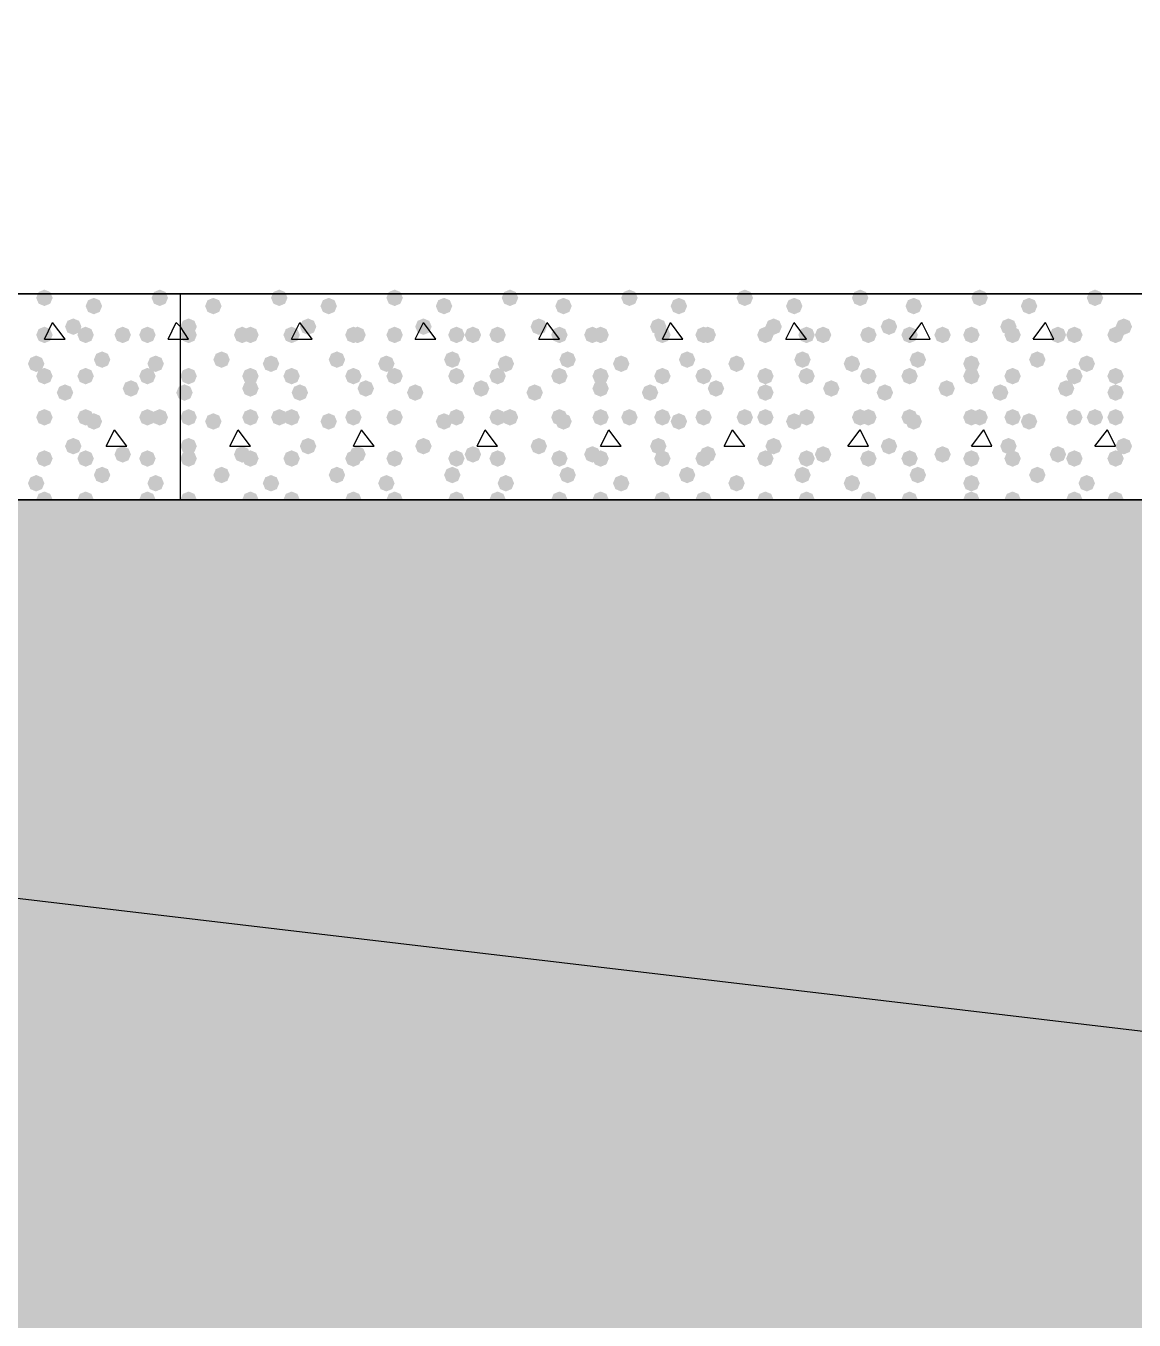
# Model space of a CAD drawing. Header units: millimetres. Extents: x 0 to 420, y 0 to 297.
# Drawn here: x 68.18 to 79.57, y 118.49 to 131.78 of the extents above; entities that cross this region are included whole.
import ezdxf

# ---------------------------------------------------------------- set-up
doc = ezdxf.new("R2010")
doc.units = ezdxf.units.MM
doc.layers.get('0').update_dxf_attribs({"linetype": 'CONTINUOUS'})

msp = doc.modelspace()

# ---------------------------------------------------------------- hatches: boundary and pattern name
at = {"true_color": 0x000007}
for points in [[(68.453, 128.989667), (68.428129, 128.929871), (68.368333, 128.905), (68.308538, 128.929871), (68.283667, 128.989667), (68.308537, 129.049462), (68.368333, 129.074333), (68.428129, 129.049463)], [(68.961, 128.905), (68.936129, 128.845204), (68.876333, 128.820333), (68.816537, 128.845204), (68.791667, 128.905), (68.816537, 128.964796), (68.876333, 128.989667), (68.936129, 128.964796)], [(69.638333, 128.989667), (69.613463, 128.929871), (69.553667, 128.905), (69.493871, 128.929871), (69.469, 128.989667), (69.493871, 129.049462), (69.553667, 129.074333), (69.613462, 129.049463)], [(68.749333, 128.693333), (68.724462, 128.633537), (68.664667, 128.608667), (68.604871, 128.633537), (68.58, 128.693333), (68.604871, 128.753129), (68.664667, 128.778), (68.724462, 128.753129)], [(68.453, 128.608667), (68.428129, 128.548871), (68.368333, 128.524), (68.308538, 128.548871), (68.283667, 128.608667), (68.308537, 128.668462), (68.368333, 128.693333), (68.428129, 128.668463)], [(68.876333, 128.608667), (68.851462, 128.548871), (68.791667, 128.524), (68.731871, 128.548871), (68.707, 128.608667), (68.731871, 128.668462), (68.791667, 128.693333), (68.851462, 128.668463)], [(69.257333, 128.608667), (69.232463, 128.548871), (69.172667, 128.524), (69.112871, 128.548871), (69.088, 128.608667), (69.112871, 128.668462), (69.172667, 128.693333), (69.232462, 128.668463)], [(69.511333, 128.608667), (69.486462, 128.548871), (69.426667, 128.524), (69.366871, 128.548871), (69.342, 128.608667), (69.366871, 128.668462), (69.426667, 128.693333), (69.486462, 128.668463)], [(68.368333, 128.312333), (68.343463, 128.252537), (68.283667, 128.227667), (68.223871, 128.252537), (68.199, 128.312333), (68.223871, 128.372129), (68.283667, 128.397), (68.343462, 128.372129)], [(69.045667, 128.354667), (69.020796, 128.294871), (68.961, 128.27), (68.901204, 128.294871), (68.876333, 128.354667), (68.901204, 128.414462), (68.961, 128.439333), (69.020796, 128.414463)], [(69.596, 128.312333), (69.571129, 128.252537), (69.511333, 128.227667), (69.451537, 128.252537), (69.426667, 128.312333), (69.451537, 128.372129), (69.511333, 128.397), (69.571129, 128.372129)], [(68.453, 128.185333), (68.428129, 128.125538), (68.368333, 128.100667), (68.308538, 128.125538), (68.283667, 128.185333), (68.308537, 128.245129), (68.368333, 128.27), (68.428129, 128.245129)], [(68.876333, 128.185333), (68.851462, 128.125538), (68.791667, 128.100667), (68.731871, 128.125538), (68.707, 128.185333), (68.731871, 128.245129), (68.791667, 128.27), (68.851462, 128.245129)], [(69.511333, 128.185333), (69.486462, 128.125538), (69.426667, 128.100667), (69.366871, 128.125538), (69.342, 128.185333), (69.366871, 128.245129), (69.426667, 128.27), (69.486462, 128.245129)], [(68.664667, 128.016), (68.639796, 127.956204), (68.58, 127.931333), (68.520204, 127.956204), (68.495333, 128.016), (68.520204, 128.075796), (68.58, 128.100667), (68.639796, 128.075796)], [(69.342, 128.058333), (69.317129, 127.998538), (69.257333, 127.973667), (69.197538, 127.998538), (69.172667, 128.058333), (69.197537, 128.118129), (69.257333, 128.143), (69.317129, 128.118129)], [(68.453, 127.762), (68.428129, 127.702204), (68.368333, 127.677333), (68.308538, 127.702204), (68.283667, 127.762), (68.308537, 127.821796), (68.368333, 127.846667), (68.428129, 127.821796)], [(68.453, 127.762), (68.428129, 127.702204), (68.368333, 127.677333), (68.308538, 127.702204), (68.283667, 127.762), (68.308537, 127.821796), (68.368333, 127.846667), (68.428129, 127.821796)], [(68.876333, 127.762), (68.851462, 127.702204), (68.791667, 127.677333), (68.731871, 127.702204), (68.707, 127.762), (68.731871, 127.821796), (68.791667, 127.846667), (68.851462, 127.821796)], [(68.961, 127.719667), (68.936129, 127.659871), (68.876333, 127.635), (68.816537, 127.659871), (68.791667, 127.719667), (68.816537, 127.779462), (68.876333, 127.804333), (68.936129, 127.779463)], [(69.511333, 127.762), (69.486462, 127.702204), (69.426667, 127.677333), (69.366871, 127.702204), (69.342, 127.762), (69.366871, 127.821796), (69.426667, 127.846667), (69.486462, 127.821796)], [(69.638333, 127.762), (69.613463, 127.702204), (69.553667, 127.677333), (69.493871, 127.702204), (69.469, 127.762), (69.493871, 127.821796), (69.553667, 127.846667), (69.613462, 127.821796)], [(68.749333, 127.465667), (68.724462, 127.405871), (68.664667, 127.381), (68.604871, 127.405871), (68.58, 127.465667), (68.604871, 127.525462), (68.664667, 127.550333), (68.724462, 127.525463)], [(68.453, 127.338667), (68.428129, 127.278871), (68.368333, 127.254), (68.308538, 127.278871), (68.283667, 127.338667), (68.308537, 127.398462), (68.368333, 127.423333), (68.428129, 127.398463)], [(68.876333, 127.338667), (68.851462, 127.278871), (68.791667, 127.254), (68.731871, 127.278871), (68.707, 127.338667), (68.731871, 127.398462), (68.791667, 127.423333), (68.851462, 127.398463)], [(69.257333, 127.381), (69.232463, 127.321204), (69.172667, 127.296333), (69.112871, 127.321204), (69.088, 127.381), (69.112871, 127.440796), (69.172667, 127.465667), (69.232462, 127.440796)], [(69.511333, 127.338667), (69.486462, 127.278871), (69.426667, 127.254), (69.366871, 127.278871), (69.342, 127.338667), (69.366871, 127.398462), (69.426667, 127.423333), (69.486462, 127.398463)], [(69.045667, 127.169333), (69.020796, 127.109537), (68.961, 127.084667), (68.901204, 127.109537), (68.876333, 127.169333), (68.901204, 127.229129), (68.961, 127.254), (69.020796, 127.229129)], [(68.368333, 127.084667), (68.343463, 127.024871), (68.283667, 127), (68.223871, 127.024871), (68.199, 127.084667), (68.223871, 127.144462), (68.283667, 127.169333), (68.343462, 127.144463)], [(69.596, 127.084667), (69.571129, 127.024871), (69.511333, 127), (69.451537, 127.024871), (69.426667, 127.084667), (69.451537, 127.144462), (69.511333, 127.169333), (69.571129, 127.144463)], [(68.453, 126.915333), (68.428129, 126.855538), (68.368333, 126.830667), (68.308538, 126.855538), (68.283667, 126.915333), (68.308537, 126.975129), (68.368333, 127), (68.428129, 126.975129)], [(68.876333, 126.915333), (68.851462, 126.855538), (68.791667, 126.830667), (68.731871, 126.855538), (68.707, 126.915333), (68.731871, 126.975129), (68.791667, 127), (68.851462, 126.975129)], [(69.511333, 126.915333), (69.486462, 126.855538), (69.426667, 126.830667), (69.366871, 126.855538), (69.342, 126.915333), (69.366871, 126.975129), (69.426667, 127), (69.486462, 126.975129)]]:
    msp.add_hatch(color=0, dxfattribs=at).paths.add_polyline_path(points, flags=0)
at = {"true_color": 0x000008}
for points in [[(70.188667, 128.905), (70.163796, 128.845204), (70.104, 128.820333), (70.044204, 128.845204), (70.019333, 128.905), (70.044204, 128.964796), (70.104, 128.989667), (70.163796, 128.964796)], [(70.866, 128.989667), (70.841129, 128.929871), (70.781333, 128.905), (70.721537, 128.929871), (70.696667, 128.989667), (70.721537, 129.049462), (70.781333, 129.074333), (70.841129, 129.049463)], [(71.374, 128.905), (71.349129, 128.845204), (71.289333, 128.820333), (71.229538, 128.845204), (71.204667, 128.905), (71.229537, 128.964796), (71.289333, 128.989667), (71.349129, 128.964796)], [(72.051333, 128.989667), (72.026462, 128.929871), (71.966667, 128.905), (71.906871, 128.929871), (71.882, 128.989667), (71.906871, 129.049462), (71.966667, 129.074333), (72.026462, 129.049463)], [(72.559333, 128.905), (72.534462, 128.845204), (72.474667, 128.820333), (72.414871, 128.845204), (72.39, 128.905), (72.414871, 128.964796), (72.474667, 128.989667), (72.534462, 128.964796)], [(73.236667, 128.989667), (73.211796, 128.929871), (73.152, 128.905), (73.092204, 128.929871), (73.067333, 128.989667), (73.092204, 129.049462), (73.152, 129.074333), (73.211796, 129.049463)], [(73.787, 128.905), (73.762129, 128.845204), (73.702333, 128.820333), (73.642538, 128.845204), (73.617667, 128.905), (73.642537, 128.964796), (73.702333, 128.989667), (73.762129, 128.964796)], [(74.464333, 128.989667), (74.439462, 128.929871), (74.379667, 128.905), (74.319871, 128.929871), (74.295, 128.989667), (74.319871, 129.049462), (74.379667, 129.074333), (74.439462, 129.049463)], [(74.972333, 128.905), (74.947463, 128.845204), (74.887667, 128.820333), (74.827871, 128.845204), (74.803, 128.905), (74.827871, 128.964796), (74.887667, 128.989667), (74.947462, 128.964796)], [(75.649667, 128.989667), (75.624796, 128.929871), (75.565, 128.905), (75.505204, 128.929871), (75.480333, 128.989667), (75.505204, 129.049462), (75.565, 129.074333), (75.624796, 129.049463)], [(76.157667, 128.905), (76.132796, 128.845204), (76.073, 128.820333), (76.013204, 128.845204), (75.988333, 128.905), (76.013204, 128.964796), (76.073, 128.989667), (76.132796, 128.964796)], [(76.835, 128.989667), (76.810129, 128.929871), (76.750333, 128.905), (76.690538, 128.929871), (76.665667, 128.989667), (76.690537, 129.049462), (76.750333, 129.074333), (76.810129, 129.049463)], [(77.385333, 128.905), (77.360463, 128.845204), (77.300667, 128.820333), (77.240871, 128.845204), (77.216, 128.905), (77.240871, 128.964796), (77.300667, 128.989667), (77.360462, 128.964796)], [(78.062667, 128.989667), (78.037796, 128.929871), (77.978, 128.905), (77.918204, 128.929871), (77.893333, 128.989667), (77.918204, 129.049462), (77.978, 129.074333), (78.037796, 129.049463)], [(78.570667, 128.905), (78.545796, 128.845204), (78.486, 128.820333), (78.426204, 128.845204), (78.401333, 128.905), (78.426204, 128.964796), (78.486, 128.989667), (78.545796, 128.964796)], [(79.248, 128.989667), (79.223129, 128.929871), (79.163333, 128.905), (79.103538, 128.929871), (79.078667, 128.989667), (79.103537, 129.049462), (79.163333, 129.074333), (79.223129, 129.049463)], [(69.934667, 128.693333), (69.909796, 128.633537), (69.85, 128.608667), (69.790204, 128.633537), (69.765333, 128.693333), (69.790204, 128.753129), (69.85, 128.778), (69.909796, 128.753129)], [(71.162333, 128.693333), (71.137463, 128.633537), (71.077667, 128.608667), (71.017871, 128.633537), (70.993, 128.693333), (71.017871, 128.753129), (71.077667, 128.778), (71.137462, 128.753129)], [(72.347667, 128.693333), (72.322796, 128.633537), (72.263, 128.608667), (72.203204, 128.633537), (72.178333, 128.693333), (72.203204, 128.753129), (72.263, 128.778), (72.322796, 128.753129)], [(73.533, 128.693333), (73.508129, 128.633537), (73.448333, 128.608667), (73.388537, 128.633537), (73.363667, 128.693333), (73.388537, 128.753129), (73.448333, 128.778), (73.508129, 128.753129)], [(74.760667, 128.693333), (74.735796, 128.633537), (74.676, 128.608667), (74.616204, 128.633537), (74.591333, 128.693333), (74.616204, 128.753129), (74.676, 128.778), (74.735796, 128.753129)], [(75.946, 128.693333), (75.921129, 128.633537), (75.861333, 128.608667), (75.801537, 128.633537), (75.776667, 128.693333), (75.801537, 128.753129), (75.861333, 128.778), (75.921129, 128.753129)], [(77.131333, 128.693333), (77.106462, 128.633537), (77.046667, 128.608667), (76.986871, 128.633537), (76.962, 128.693333), (76.986871, 128.753129), (77.046667, 128.778), (77.106462, 128.753129)], [(78.359, 128.693333), (78.334129, 128.633537), (78.274333, 128.608667), (78.214538, 128.633537), (78.189667, 128.693333), (78.214537, 128.753129), (78.274333, 128.778), (78.334129, 128.753129)], [(79.544333, 128.693333), (79.519462, 128.633537), (79.459667, 128.608667), (79.399871, 128.633537), (79.375, 128.693333), (79.399871, 128.753129), (79.459667, 128.778), (79.519462, 128.753129)], [(69.934667, 128.608667), (69.909796, 128.548871), (69.85, 128.524), (69.790204, 128.548871), (69.765333, 128.608667), (69.790204, 128.668462), (69.85, 128.693333), (69.909796, 128.668463)], [(70.485, 128.608667), (70.460129, 128.548871), (70.400333, 128.524), (70.340538, 128.548871), (70.315667, 128.608667), (70.340537, 128.668462), (70.400333, 128.693333), (70.460129, 128.668463)], [(70.569667, 128.608667), (70.544796, 128.548871), (70.485, 128.524), (70.425204, 128.548871), (70.400333, 128.608667), (70.425204, 128.668462), (70.485, 128.693333), (70.544796, 128.668463)], [(70.993, 128.608667), (70.968129, 128.548871), (70.908333, 128.524), (70.848537, 128.548871), (70.823667, 128.608667), (70.848537, 128.668462), (70.908333, 128.693333), (70.968129, 128.668463)], [(71.628, 128.608667), (71.603129, 128.548871), (71.543333, 128.524), (71.483537, 128.548871), (71.458667, 128.608667), (71.483537, 128.668462), (71.543333, 128.693333), (71.603129, 128.668463)], [(71.670333, 128.608667), (71.645463, 128.548871), (71.585667, 128.524), (71.525871, 128.548871), (71.501, 128.608667), (71.525871, 128.668462), (71.585667, 128.693333), (71.645462, 128.668463)], [(72.051333, 128.608667), (72.026462, 128.548871), (71.966667, 128.524), (71.906871, 128.548871), (71.882, 128.608667), (71.906871, 128.668462), (71.966667, 128.693333), (72.026462, 128.668463)], [(72.686333, 128.608667), (72.661462, 128.548871), (72.601667, 128.524), (72.541871, 128.548871), (72.517, 128.608667), (72.541871, 128.668462), (72.601667, 128.693333), (72.661462, 128.668463)], [(72.855667, 128.608667), (72.830796, 128.548871), (72.771, 128.524), (72.711204, 128.548871), (72.686333, 128.608667), (72.711204, 128.668462), (72.771, 128.693333), (72.830796, 128.668463)], [(73.109667, 128.608667), (73.084796, 128.548871), (73.025, 128.524), (72.965204, 128.548871), (72.940333, 128.608667), (72.965204, 128.668462), (73.025, 128.693333), (73.084796, 128.668463)], [(73.744667, 128.608667), (73.719796, 128.548871), (73.66, 128.524), (73.600204, 128.548871), (73.575333, 128.608667), (73.600204, 128.668462), (73.66, 128.693333), (73.719796, 128.668463)], [(74.083333, 128.608667), (74.058463, 128.548871), (73.998667, 128.524), (73.938871, 128.548871), (73.914, 128.608667), (73.938871, 128.668462), (73.998667, 128.693333), (74.058462, 128.668463)], [(74.168, 128.608667), (74.143129, 128.548871), (74.083333, 128.524), (74.023537, 128.548871), (73.998667, 128.608667), (74.023537, 128.668462), (74.083333, 128.693333), (74.143129, 128.668463)], [(74.803, 128.608667), (74.778129, 128.548871), (74.718333, 128.524), (74.658537, 128.548871), (74.633667, 128.608667), (74.658537, 128.668462), (74.718333, 128.693333), (74.778129, 128.668463)], [(75.226333, 128.608667), (75.201462, 128.548871), (75.141667, 128.524), (75.081871, 128.548871), (75.057, 128.608667), (75.081871, 128.668462), (75.141667, 128.693333), (75.201462, 128.668463)], [(75.268667, 128.608667), (75.243796, 128.548871), (75.184, 128.524), (75.124204, 128.548871), (75.099333, 128.608667), (75.124204, 128.668462), (75.184, 128.693333), (75.243796, 128.668463)], [(75.861333, 128.608667), (75.836462, 128.548871), (75.776667, 128.524), (75.716871, 128.548871), (75.692, 128.608667), (75.716871, 128.668462), (75.776667, 128.693333), (75.836462, 128.668463)], [(76.284667, 128.608667), (76.259796, 128.548871), (76.2, 128.524), (76.140204, 128.548871), (76.115333, 128.608667), (76.140204, 128.668462), (76.2, 128.693333), (76.259796, 128.668463)], [(76.454, 128.608667), (76.429129, 128.548871), (76.369333, 128.524), (76.309538, 128.548871), (76.284667, 128.608667), (76.309537, 128.668462), (76.369333, 128.693333), (76.429129, 128.668463)], [(76.919667, 128.608667), (76.894796, 128.548871), (76.835, 128.524), (76.775204, 128.548871), (76.750333, 128.608667), (76.775204, 128.668462), (76.835, 128.693333), (76.894796, 128.668463)], [(77.343, 128.608667), (77.318129, 128.548871), (77.258333, 128.524), (77.198538, 128.548871), (77.173667, 128.608667), (77.198537, 128.668462), (77.258333, 128.693333), (77.318129, 128.668463)], [(77.681667, 128.608667), (77.656796, 128.548871), (77.597, 128.524), (77.537204, 128.548871), (77.512333, 128.608667), (77.537204, 128.668462), (77.597, 128.693333), (77.656796, 128.668463)], [(77.978, 128.608667), (77.953129, 128.548871), (77.893333, 128.524), (77.833537, 128.548871), (77.808667, 128.608667), (77.833537, 128.668462), (77.893333, 128.693333), (77.953129, 128.668463)], [(78.401333, 128.608667), (78.376463, 128.548871), (78.316667, 128.524), (78.256871, 128.548871), (78.232, 128.608667), (78.256871, 128.668462), (78.316667, 128.693333), (78.376462, 128.668463)], [(78.867, 128.608667), (78.842129, 128.548871), (78.782333, 128.524), (78.722538, 128.548871), (78.697667, 128.608667), (78.722537, 128.668462), (78.782333, 128.693333), (78.842129, 128.668463)], [(79.036333, 128.608667), (79.011462, 128.548871), (78.951667, 128.524), (78.891871, 128.548871), (78.867, 128.608667), (78.891871, 128.668462), (78.951667, 128.693333), (79.011462, 128.668463)], [(79.459667, 128.608667), (79.434796, 128.548871), (79.375, 128.524), (79.315204, 128.548871), (79.290333, 128.608667), (79.315204, 128.668462), (79.375, 128.693333), (79.434796, 128.668463)], [(70.273333, 128.354667), (70.248463, 128.294871), (70.188667, 128.27), (70.128871, 128.294871), (70.104, 128.354667), (70.128871, 128.414462), (70.188667, 128.439333), (70.248462, 128.414463)], [(70.781333, 128.312333), (70.756462, 128.252537), (70.696667, 128.227667), (70.636871, 128.252537), (70.612, 128.312333), (70.636871, 128.372129), (70.696667, 128.397), (70.756462, 128.372129)], [(71.458667, 128.354667), (71.433796, 128.294871), (71.374, 128.27), (71.314204, 128.294871), (71.289333, 128.354667), (71.314204, 128.414462), (71.374, 128.439333), (71.433796, 128.414463)], [(71.966667, 128.312333), (71.941796, 128.252537), (71.882, 128.227667), (71.822204, 128.252537), (71.797333, 128.312333), (71.822204, 128.372129), (71.882, 128.397), (71.941796, 128.372129)], [(72.644, 128.354667), (72.619129, 128.294871), (72.559333, 128.27), (72.499538, 128.294871), (72.474667, 128.354667), (72.499537, 128.414462), (72.559333, 128.439333), (72.619129, 128.414463)], [(73.194333, 128.312333), (73.169462, 128.252537), (73.109667, 128.227667), (73.049871, 128.252537), (73.025, 128.312333), (73.049871, 128.372129), (73.109667, 128.397), (73.169462, 128.372129)], [(73.829333, 128.354667), (73.804462, 128.294871), (73.744667, 128.27), (73.684871, 128.294871), (73.66, 128.354667), (73.684871, 128.414462), (73.744667, 128.439333), (73.804462, 128.414463)], [(74.379667, 128.312333), (74.354796, 128.252537), (74.295, 128.227667), (74.235204, 128.252537), (74.210333, 128.312333), (74.235204, 128.372129), (74.295, 128.397), (74.354796, 128.372129)], [(75.057, 128.354667), (75.032129, 128.294871), (74.972333, 128.27), (74.912538, 128.294871), (74.887667, 128.354667), (74.912537, 128.414462), (74.972333, 128.439333), (75.032129, 128.414463)], [(75.565, 128.312333), (75.540129, 128.252537), (75.480333, 128.227667), (75.420538, 128.252537), (75.395667, 128.312333), (75.420537, 128.372129), (75.480333, 128.397), (75.540129, 128.372129)], [(76.242333, 128.354667), (76.217463, 128.294871), (76.157667, 128.27), (76.097871, 128.294871), (76.073, 128.354667), (76.097871, 128.414462), (76.157667, 128.439333), (76.217462, 128.414463)], [(76.750333, 128.312333), (76.725463, 128.252537), (76.665667, 128.227667), (76.605871, 128.252537), (76.581, 128.312333), (76.605871, 128.372129), (76.665667, 128.397), (76.725462, 128.372129)], [(77.427667, 128.354667), (77.402796, 128.294871), (77.343, 128.27), (77.283204, 128.294871), (77.258333, 128.354667), (77.283204, 128.414462), (77.343, 128.439333), (77.402796, 128.414463)], [(77.978, 128.312333), (77.953129, 128.252537), (77.893333, 128.227667), (77.833537, 128.252537), (77.808667, 128.312333), (77.833537, 128.372129), (77.893333, 128.397), (77.953129, 128.372129)], [(78.655333, 128.354667), (78.630463, 128.294871), (78.570667, 128.27), (78.510871, 128.294871), (78.486, 128.354667), (78.510871, 128.414462), (78.570667, 128.439333), (78.630462, 128.414463)], [(79.163333, 128.312333), (79.138463, 128.252537), (79.078667, 128.227667), (79.018871, 128.252537), (78.994, 128.312333), (79.018871, 128.372129), (79.078667, 128.397), (79.138462, 128.372129)], [(69.934667, 128.185333), (69.909796, 128.125538), (69.85, 128.100667), (69.790204, 128.125538), (69.765333, 128.185333), (69.790204, 128.245129), (69.85, 128.27), (69.909796, 128.245129)], [(70.569667, 128.185333), (70.544796, 128.125538), (70.485, 128.100667), (70.425204, 128.125538), (70.400333, 128.185333), (70.425204, 128.245129), (70.485, 128.27), (70.544796, 128.245129)], [(70.993, 128.185333), (70.968129, 128.125538), (70.908333, 128.100667), (70.848537, 128.125538), (70.823667, 128.185333), (70.848537, 128.245129), (70.908333, 128.27), (70.968129, 128.245129)], [(71.628, 128.185333), (71.603129, 128.125538), (71.543333, 128.100667), (71.483537, 128.125538), (71.458667, 128.185333), (71.483537, 128.245129), (71.543333, 128.27), (71.603129, 128.245129)], [(72.051333, 128.185333), (72.026462, 128.125538), (71.966667, 128.100667), (71.906871, 128.125538), (71.882, 128.185333), (71.906871, 128.245129), (71.966667, 128.27), (72.026462, 128.245129)], [(72.686333, 128.185333), (72.661462, 128.125538), (72.601667, 128.100667), (72.541871, 128.125538), (72.517, 128.185333), (72.541871, 128.245129), (72.601667, 128.27), (72.661462, 128.245129)], [(73.109667, 128.185333), (73.084796, 128.125538), (73.025, 128.100667), (72.965204, 128.125538), (72.940333, 128.185333), (72.965204, 128.245129), (73.025, 128.27), (73.084796, 128.245129)], [(73.744667, 128.185333), (73.719796, 128.125538), (73.66, 128.100667), (73.600204, 128.125538), (73.575333, 128.185333), (73.600204, 128.245129), (73.66, 128.27), (73.719796, 128.245129)], [(74.168, 128.185333), (74.143129, 128.125538), (74.083333, 128.100667), (74.023537, 128.125538), (73.998667, 128.185333), (74.023537, 128.245129), (74.083333, 128.27), (74.143129, 128.245129)], [(74.803, 128.185333), (74.778129, 128.125538), (74.718333, 128.100667), (74.658537, 128.125538), (74.633667, 128.185333), (74.658537, 128.245129), (74.718333, 128.27), (74.778129, 128.245129)], [(75.226333, 128.185333), (75.201462, 128.125538), (75.141667, 128.100667), (75.081871, 128.125538), (75.057, 128.185333), (75.081871, 128.245129), (75.141667, 128.27), (75.201462, 128.245129)], [(75.861333, 128.185333), (75.836462, 128.125538), (75.776667, 128.100667), (75.716871, 128.125538), (75.692, 128.185333), (75.716871, 128.245129), (75.776667, 128.27), (75.836462, 128.245129)], [(76.284667, 128.185333), (76.259796, 128.125538), (76.2, 128.100667), (76.140204, 128.125538), (76.115333, 128.185333), (76.140204, 128.245129), (76.2, 128.27), (76.259796, 128.245129)], [(76.919667, 128.185333), (76.894796, 128.125538), (76.835, 128.100667), (76.775204, 128.125538), (76.750333, 128.185333), (76.775204, 128.245129), (76.835, 128.27), (76.894796, 128.245129)], [(77.343, 128.185333), (77.318129, 128.125538), (77.258333, 128.100667), (77.198538, 128.125538), (77.173667, 128.185333), (77.198537, 128.245129), (77.258333, 128.27), (77.318129, 128.245129)], [(77.978, 128.185333), (77.953129, 128.125538), (77.893333, 128.100667), (77.833537, 128.125538), (77.808667, 128.185333), (77.833537, 128.245129), (77.893333, 128.27), (77.953129, 128.245129)], [(78.401333, 128.185333), (78.376463, 128.125538), (78.316667, 128.100667), (78.256871, 128.125538), (78.232, 128.185333), (78.256871, 128.245129), (78.316667, 128.27), (78.376462, 128.245129)], [(79.036333, 128.185333), (79.011462, 128.125538), (78.951667, 128.100667), (78.891871, 128.125538), (78.867, 128.185333), (78.891871, 128.245129), (78.951667, 128.27), (79.011462, 128.245129)], [(79.459667, 128.185333), (79.434796, 128.125538), (79.375, 128.100667), (79.315204, 128.125538), (79.290333, 128.185333), (79.315204, 128.245129), (79.375, 128.27), (79.434796, 128.245129)], [(69.892333, 128.016), (69.867463, 127.956204), (69.807667, 127.931333), (69.747871, 127.956204), (69.723, 128.016), (69.747871, 128.075796), (69.807667, 128.100667), (69.867462, 128.075796)], [(70.569667, 128.058333), (70.544796, 127.998538), (70.485, 127.973667), (70.425204, 127.998538), (70.400333, 128.058333), (70.425204, 128.118129), (70.485, 128.143), (70.544796, 128.118129)], [(71.077667, 128.016), (71.052796, 127.956204), (70.993, 127.931333), (70.933204, 127.956204), (70.908333, 128.016), (70.933204, 128.075796), (70.993, 128.100667), (71.052796, 128.075796)], [(71.755, 128.058333), (71.730129, 127.998538), (71.670333, 127.973667), (71.610538, 127.998538), (71.585667, 128.058333), (71.610537, 128.118129), (71.670333, 128.143), (71.730129, 128.118129)], [(72.263, 128.016), (72.238129, 127.956204), (72.178333, 127.931333), (72.118538, 127.956204), (72.093667, 128.016), (72.118537, 128.075796), (72.178333, 128.100667), (72.238129, 128.075796)], [(72.940333, 128.058333), (72.915463, 127.998538), (72.855667, 127.973667), (72.795871, 127.998538), (72.771, 128.058333), (72.795871, 128.118129), (72.855667, 128.143), (72.915462, 128.118129)], [(73.490667, 128.016), (73.465796, 127.956204), (73.406, 127.931333), (73.346204, 127.956204), (73.321333, 128.016), (73.346204, 128.075796), (73.406, 128.100667), (73.465796, 128.075796)], [(74.168, 128.058333), (74.143129, 127.998538), (74.083333, 127.973667), (74.023537, 127.998538), (73.998667, 128.058333), (74.023537, 128.118129), (74.083333, 128.143), (74.143129, 128.118129)], [(74.676, 128.016), (74.651129, 127.956204), (74.591333, 127.931333), (74.531537, 127.956204), (74.506667, 128.016), (74.531537, 128.075796), (74.591333, 128.100667), (74.651129, 128.075796)], [(75.353333, 128.058333), (75.328463, 127.998538), (75.268667, 127.973667), (75.208871, 127.998538), (75.184, 128.058333), (75.208871, 128.118129), (75.268667, 128.143), (75.328462, 128.118129)], [(75.861333, 128.016), (75.836462, 127.956204), (75.776667, 127.931333), (75.716871, 127.956204), (75.692, 128.016), (75.716871, 128.075796), (75.776667, 128.100667), (75.836462, 128.075796)], [(76.538667, 128.058333), (76.513796, 127.998538), (76.454, 127.973667), (76.394204, 127.998538), (76.369333, 128.058333), (76.394204, 128.118129), (76.454, 128.143), (76.513796, 128.118129)], [(77.089, 128.016), (77.064129, 127.956204), (77.004333, 127.931333), (76.944538, 127.956204), (76.919667, 128.016), (76.944537, 128.075796), (77.004333, 128.100667), (77.064129, 128.075796)], [(77.724, 128.058333), (77.699129, 127.998538), (77.639333, 127.973667), (77.579538, 127.998538), (77.554667, 128.058333), (77.579537, 128.118129), (77.639333, 128.143), (77.699129, 128.118129)], [(78.274333, 128.016), (78.249462, 127.956204), (78.189667, 127.931333), (78.129871, 127.956204), (78.105, 128.016), (78.129871, 128.075796), (78.189667, 128.100667), (78.249462, 128.075796)], [(78.951667, 128.058333), (78.926796, 127.998538), (78.867, 127.973667), (78.807204, 127.998538), (78.782333, 128.058333), (78.807204, 128.118129), (78.867, 128.143), (78.926796, 128.118129)], [(79.459667, 128.016), (79.434796, 127.956204), (79.375, 127.931333), (79.315204, 127.956204), (79.290333, 128.016), (79.315204, 128.075796), (79.375, 128.100667), (79.434796, 128.075796)], [(69.934667, 127.762), (69.909796, 127.702204), (69.85, 127.677333), (69.790204, 127.702204), (69.765333, 127.762), (69.790204, 127.821796), (69.85, 127.846667), (69.909796, 127.821796)], [(70.188667, 127.719667), (70.163796, 127.659871), (70.104, 127.635), (70.044204, 127.659871), (70.019333, 127.719667), (70.044204, 127.779462), (70.104, 127.804333), (70.163796, 127.779463)], [(70.569667, 127.762), (70.544796, 127.702204), (70.485, 127.677333), (70.425204, 127.702204), (70.400333, 127.762), (70.425204, 127.821796), (70.485, 127.846667), (70.544796, 127.821796)], [(70.866, 127.762), (70.841129, 127.702204), (70.781333, 127.677333), (70.721537, 127.702204), (70.696667, 127.762), (70.721537, 127.821796), (70.781333, 127.846667), (70.841129, 127.821796)], [(70.993, 127.762), (70.968129, 127.702204), (70.908333, 127.677333), (70.848537, 127.702204), (70.823667, 127.762), (70.848537, 127.821796), (70.908333, 127.846667), (70.968129, 127.821796)], [(71.374, 127.719667), (71.349129, 127.659871), (71.289333, 127.635), (71.229538, 127.659871), (71.204667, 127.719667), (71.229537, 127.779462), (71.289333, 127.804333), (71.349129, 127.779463)], [(71.628, 127.762), (71.603129, 127.702204), (71.543333, 127.677333), (71.483537, 127.702204), (71.458667, 127.762), (71.483537, 127.821796), (71.543333, 127.846667), (71.603129, 127.821796)], [(72.051333, 127.762), (72.026462, 127.702204), (71.966667, 127.677333), (71.906871, 127.702204), (71.882, 127.762), (71.906871, 127.821796), (71.966667, 127.846667), (72.026462, 127.821796)], [(72.051333, 127.762), (72.026462, 127.702204), (71.966667, 127.677333), (71.906871, 127.702204), (71.882, 127.762), (71.906871, 127.821796), (71.966667, 127.846667), (72.026462, 127.821796)], [(72.559333, 127.719667), (72.534462, 127.659871), (72.474667, 127.635), (72.414871, 127.659871), (72.39, 127.719667), (72.414871, 127.779462), (72.474667, 127.804333), (72.534462, 127.779463)], [(72.686333, 127.762), (72.661462, 127.702204), (72.601667, 127.677333), (72.541871, 127.702204), (72.517, 127.762), (72.541871, 127.821796), (72.601667, 127.846667), (72.661462, 127.821796)], [(73.109667, 127.762), (73.084796, 127.702204), (73.025, 127.677333), (72.965204, 127.702204), (72.940333, 127.762), (72.965204, 127.821796), (73.025, 127.846667), (73.084796, 127.821796)], [(73.236667, 127.762), (73.211796, 127.702204), (73.152, 127.677333), (73.092204, 127.702204), (73.067333, 127.762), (73.092204, 127.821796), (73.152, 127.846667), (73.211796, 127.821796)], [(73.744667, 127.762), (73.719796, 127.702204), (73.66, 127.677333), (73.600204, 127.702204), (73.575333, 127.762), (73.600204, 127.821796), (73.66, 127.846667), (73.719796, 127.821796)], [(73.787, 127.719667), (73.762129, 127.659871), (73.702333, 127.635), (73.642538, 127.659871), (73.617667, 127.719667), (73.642537, 127.779462), (73.702333, 127.804333), (73.762129, 127.779463)], [(74.168, 127.762), (74.143129, 127.702204), (74.083333, 127.677333), (74.023537, 127.702204), (73.998667, 127.762), (74.023537, 127.821796), (74.083333, 127.846667), (74.143129, 127.821796)], [(74.464333, 127.762), (74.439462, 127.702204), (74.379667, 127.677333), (74.319871, 127.702204), (74.295, 127.762), (74.319871, 127.821796), (74.379667, 127.846667), (74.439462, 127.821796)], [(74.803, 127.762), (74.778129, 127.702204), (74.718333, 127.677333), (74.658537, 127.702204), (74.633667, 127.762), (74.658537, 127.821796), (74.718333, 127.846667), (74.778129, 127.821796)], [(74.972333, 127.719667), (74.947463, 127.659871), (74.887667, 127.635), (74.827871, 127.659871), (74.803, 127.719667), (74.827871, 127.779462), (74.887667, 127.804333), (74.947462, 127.779463)], [(75.226333, 127.762), (75.201462, 127.702204), (75.141667, 127.677333), (75.081871, 127.702204), (75.057, 127.762), (75.081871, 127.821796), (75.141667, 127.846667), (75.201462, 127.821796)], [(75.649667, 127.762), (75.624796, 127.702204), (75.565, 127.677333), (75.505204, 127.702204), (75.480333, 127.762), (75.505204, 127.821796), (75.565, 127.846667), (75.624796, 127.821796)], [(75.861333, 127.762), (75.836462, 127.702204), (75.776667, 127.677333), (75.716871, 127.702204), (75.692, 127.762), (75.716871, 127.821796), (75.776667, 127.846667), (75.836462, 127.821796)], [(76.157667, 127.719667), (76.132796, 127.659871), (76.073, 127.635), (76.013204, 127.659871), (75.988333, 127.719667), (76.013204, 127.779462), (76.073, 127.804333), (76.132796, 127.779463)], [(76.284667, 127.762), (76.259796, 127.702204), (76.2, 127.677333), (76.140204, 127.702204), (76.115333, 127.762), (76.140204, 127.821796), (76.2, 127.846667), (76.259796, 127.821796)], [(76.835, 127.762), (76.810129, 127.702204), (76.750333, 127.677333), (76.690538, 127.702204), (76.665667, 127.762), (76.690537, 127.821796), (76.750333, 127.846667), (76.810129, 127.821796)], [(76.919667, 127.762), (76.894796, 127.702204), (76.835, 127.677333), (76.775204, 127.702204), (76.750333, 127.762), (76.775204, 127.821796), (76.835, 127.846667), (76.894796, 127.821796)], [(77.343, 127.762), (77.318129, 127.702204), (77.258333, 127.677333), (77.198538, 127.702204), (77.173667, 127.762), (77.198537, 127.821796), (77.258333, 127.846667), (77.318129, 127.821796)], [(77.385333, 127.719667), (77.360463, 127.659871), (77.300667, 127.635), (77.240871, 127.659871), (77.216, 127.719667), (77.240871, 127.779462), (77.300667, 127.804333), (77.360462, 127.779463)], [(77.978, 127.762), (77.953129, 127.702204), (77.893333, 127.677333), (77.833537, 127.702204), (77.808667, 127.762), (77.833537, 127.821796), (77.893333, 127.846667), (77.953129, 127.821796)], [(78.062667, 127.762), (78.037796, 127.702204), (77.978, 127.677333), (77.918204, 127.702204), (77.893333, 127.762), (77.918204, 127.821796), (77.978, 127.846667), (78.037796, 127.821796)], [(78.401333, 127.762), (78.376463, 127.702204), (78.316667, 127.677333), (78.256871, 127.702204), (78.232, 127.762), (78.256871, 127.821796), (78.316667, 127.846667), (78.376462, 127.821796)], [(78.570667, 127.719667), (78.545796, 127.659871), (78.486, 127.635), (78.426204, 127.659871), (78.401333, 127.719667), (78.426204, 127.779462), (78.486, 127.804333), (78.545796, 127.779463)], [(79.036333, 127.762), (79.011462, 127.702204), (78.951667, 127.677333), (78.891871, 127.702204), (78.867, 127.762), (78.891871, 127.821796), (78.951667, 127.846667), (79.011462, 127.821796)], [(79.248, 127.762), (79.223129, 127.702204), (79.163333, 127.677333), (79.103538, 127.702204), (79.078667, 127.762), (79.103537, 127.821796), (79.163333, 127.846667), (79.223129, 127.821796)], [(79.459667, 127.762), (79.434796, 127.702204), (79.375, 127.677333), (79.315204, 127.702204), (79.290333, 127.762), (79.315204, 127.821796), (79.375, 127.846667), (79.434796, 127.821796)], [(69.934667, 127.465667), (69.909796, 127.405871), (69.85, 127.381), (69.790204, 127.405871), (69.765333, 127.465667), (69.790204, 127.525462), (69.85, 127.550333), (69.909796, 127.525463)], [(71.162333, 127.465667), (71.137463, 127.405871), (71.077667, 127.381), (71.017871, 127.405871), (70.993, 127.465667), (71.017871, 127.525462), (71.077667, 127.550333), (71.137462, 127.525463)], [(72.347667, 127.465667), (72.322796, 127.405871), (72.263, 127.381), (72.203204, 127.405871), (72.178333, 127.465667), (72.203204, 127.525462), (72.263, 127.550333), (72.322796, 127.525463)], [(73.533, 127.465667), (73.508129, 127.405871), (73.448333, 127.381), (73.388537, 127.405871), (73.363667, 127.465667), (73.388537, 127.525462), (73.448333, 127.550333), (73.508129, 127.525463)], [(74.760667, 127.465667), (74.735796, 127.405871), (74.676, 127.381), (74.616204, 127.405871), (74.591333, 127.465667), (74.616204, 127.525462), (74.676, 127.550333), (74.735796, 127.525463)], [(75.946, 127.465667), (75.921129, 127.405871), (75.861333, 127.381), (75.801537, 127.405871), (75.776667, 127.465667), (75.801537, 127.525462), (75.861333, 127.550333), (75.921129, 127.525463)], [(77.131333, 127.465667), (77.106462, 127.405871), (77.046667, 127.381), (76.986871, 127.405871), (76.962, 127.465667), (76.986871, 127.525462), (77.046667, 127.550333), (77.106462, 127.525463)], [(78.359, 127.465667), (78.334129, 127.405871), (78.274333, 127.381), (78.214538, 127.405871), (78.189667, 127.465667), (78.214537, 127.525462), (78.274333, 127.550333), (78.334129, 127.525463)], [(79.544333, 127.465667), (79.519462, 127.405871), (79.459667, 127.381), (79.399871, 127.405871), (79.375, 127.465667), (79.399871, 127.525462), (79.459667, 127.550333), (79.519462, 127.525463)], [(69.934667, 127.338667), (69.909796, 127.278871), (69.85, 127.254), (69.790204, 127.278871), (69.765333, 127.338667), (69.790204, 127.398462), (69.85, 127.423333), (69.909796, 127.398463)], [(70.485, 127.381), (70.460129, 127.321204), (70.400333, 127.296333), (70.340538, 127.321204), (70.315667, 127.381), (70.340537, 127.440796), (70.400333, 127.465667), (70.460129, 127.440796)], [(70.569667, 127.338667), (70.544796, 127.278871), (70.485, 127.254), (70.425204, 127.278871), (70.400333, 127.338667), (70.425204, 127.398462), (70.485, 127.423333), (70.544796, 127.398463)], [(70.993, 127.338667), (70.968129, 127.278871), (70.908333, 127.254), (70.848537, 127.278871), (70.823667, 127.338667), (70.848537, 127.398462), (70.908333, 127.423333), (70.968129, 127.398463)], [(71.628, 127.338667), (71.603129, 127.278871), (71.543333, 127.254), (71.483537, 127.278871), (71.458667, 127.338667), (71.483537, 127.398462), (71.543333, 127.423333), (71.603129, 127.398463)], [(71.670333, 127.381), (71.645463, 127.321204), (71.585667, 127.296333), (71.525871, 127.321204), (71.501, 127.381), (71.525871, 127.440796), (71.585667, 127.465667), (71.645462, 127.440796)], [(72.051333, 127.338667), (72.026462, 127.278871), (71.966667, 127.254), (71.906871, 127.278871), (71.882, 127.338667), (71.906871, 127.398462), (71.966667, 127.423333), (72.026462, 127.398463)], [(72.686333, 127.338667), (72.661462, 127.278871), (72.601667, 127.254), (72.541871, 127.278871), (72.517, 127.338667), (72.541871, 127.398462), (72.601667, 127.423333), (72.661462, 127.398463)], [(72.855667, 127.381), (72.830796, 127.321204), (72.771, 127.296333), (72.711204, 127.321204), (72.686333, 127.381), (72.711204, 127.440796), (72.771, 127.465667), (72.830796, 127.440796)], [(73.109667, 127.338667), (73.084796, 127.278871), (73.025, 127.254), (72.965204, 127.278871), (72.940333, 127.338667), (72.965204, 127.398462), (73.025, 127.423333), (73.084796, 127.398463)], [(73.744667, 127.338667), (73.719796, 127.278871), (73.66, 127.254), (73.600204, 127.278871), (73.575333, 127.338667), (73.600204, 127.398462), (73.66, 127.423333), (73.719796, 127.398463)], [(74.083333, 127.381), (74.058463, 127.321204), (73.998667, 127.296333), (73.938871, 127.321204), (73.914, 127.381), (73.938871, 127.440796), (73.998667, 127.465667), (74.058462, 127.440796)], [(74.168, 127.338667), (74.143129, 127.278871), (74.083333, 127.254), (74.023537, 127.278871), (73.998667, 127.338667), (74.023537, 127.398462), (74.083333, 127.423333), (74.143129, 127.398463)], [(74.803, 127.338667), (74.778129, 127.278871), (74.718333, 127.254), (74.658537, 127.278871), (74.633667, 127.338667), (74.658537, 127.398462), (74.718333, 127.423333), (74.778129, 127.398463)], [(75.226333, 127.338667), (75.201462, 127.278871), (75.141667, 127.254), (75.081871, 127.278871), (75.057, 127.338667), (75.081871, 127.398462), (75.141667, 127.423333), (75.201462, 127.398463)], [(75.268667, 127.381), (75.243796, 127.321204), (75.184, 127.296333), (75.124204, 127.321204), (75.099333, 127.381), (75.124204, 127.440796), (75.184, 127.465667), (75.243796, 127.440796)], [(75.861333, 127.338667), (75.836462, 127.278871), (75.776667, 127.254), (75.716871, 127.278871), (75.692, 127.338667), (75.716871, 127.398462), (75.776667, 127.423333), (75.836462, 127.398463)], [(76.284667, 127.338667), (76.259796, 127.278871), (76.2, 127.254), (76.140204, 127.278871), (76.115333, 127.338667), (76.140204, 127.398462), (76.2, 127.423333), (76.259796, 127.398463)], [(76.454, 127.381), (76.429129, 127.321204), (76.369333, 127.296333), (76.309538, 127.321204), (76.284667, 127.381), (76.309537, 127.440796), (76.369333, 127.465667), (76.429129, 127.440796)], [(76.919667, 127.338667), (76.894796, 127.278871), (76.835, 127.254), (76.775204, 127.278871), (76.750333, 127.338667), (76.775204, 127.398462), (76.835, 127.423333), (76.894796, 127.398463)], [(77.343, 127.338667), (77.318129, 127.278871), (77.258333, 127.254), (77.198538, 127.278871), (77.173667, 127.338667), (77.198537, 127.398462), (77.258333, 127.423333), (77.318129, 127.398463)], [(77.681667, 127.381), (77.656796, 127.321204), (77.597, 127.296333), (77.537204, 127.321204), (77.512333, 127.381), (77.537204, 127.440796), (77.597, 127.465667), (77.656796, 127.440796)], [(77.978, 127.338667), (77.953129, 127.278871), (77.893333, 127.254), (77.833537, 127.278871), (77.808667, 127.338667), (77.833537, 127.398462), (77.893333, 127.423333), (77.953129, 127.398463)], [(78.401333, 127.338667), (78.376463, 127.278871), (78.316667, 127.254), (78.256871, 127.278871), (78.232, 127.338667), (78.256871, 127.398462), (78.316667, 127.423333), (78.376462, 127.398463)], [(78.867, 127.381), (78.842129, 127.321204), (78.782333, 127.296333), (78.722538, 127.321204), (78.697667, 127.381), (78.722537, 127.440796), (78.782333, 127.465667), (78.842129, 127.440796)], [(79.036333, 127.338667), (79.011462, 127.278871), (78.951667, 127.254), (78.891871, 127.278871), (78.867, 127.338667), (78.891871, 127.398462), (78.951667, 127.423333), (79.011462, 127.398463)], [(79.459667, 127.338667), (79.434796, 127.278871), (79.375, 127.254), (79.315204, 127.278871), (79.290333, 127.338667), (79.315204, 127.398462), (79.375, 127.423333), (79.434796, 127.398463)], [(70.273333, 127.169333), (70.248463, 127.109537), (70.188667, 127.084667), (70.128871, 127.109537), (70.104, 127.169333), (70.128871, 127.229129), (70.188667, 127.254), (70.248462, 127.229129)], [(71.458667, 127.169333), (71.433796, 127.109537), (71.374, 127.084667), (71.314204, 127.109537), (71.289333, 127.169333), (71.314204, 127.229129), (71.374, 127.254), (71.433796, 127.229129)], [(72.644, 127.169333), (72.619129, 127.109537), (72.559333, 127.084667), (72.499538, 127.109537), (72.474667, 127.169333), (72.499537, 127.229129), (72.559333, 127.254), (72.619129, 127.229129)], [(73.829333, 127.169333), (73.804462, 127.109537), (73.744667, 127.084667), (73.684871, 127.109537), (73.66, 127.169333), (73.684871, 127.229129), (73.744667, 127.254), (73.804462, 127.229129)], [(75.057, 127.169333), (75.032129, 127.109537), (74.972333, 127.084667), (74.912538, 127.109537), (74.887667, 127.169333), (74.912537, 127.229129), (74.972333, 127.254), (75.032129, 127.229129)], [(76.242333, 127.169333), (76.217463, 127.109537), (76.157667, 127.084667), (76.097871, 127.109537), (76.073, 127.169333), (76.097871, 127.229129), (76.157667, 127.254), (76.217462, 127.229129)], [(77.427667, 127.169333), (77.402796, 127.109537), (77.343, 127.084667), (77.283204, 127.109537), (77.258333, 127.169333), (77.283204, 127.229129), (77.343, 127.254), (77.402796, 127.229129)], [(78.655333, 127.169333), (78.630463, 127.109537), (78.570667, 127.084667), (78.510871, 127.109537), (78.486, 127.169333), (78.510871, 127.229129), (78.570667, 127.254), (78.630462, 127.229129)], [(70.781333, 127.084667), (70.756462, 127.024871), (70.696667, 127), (70.636871, 127.024871), (70.612, 127.084667), (70.636871, 127.144462), (70.696667, 127.169333), (70.756462, 127.144463)], [(71.966667, 127.084667), (71.941796, 127.024871), (71.882, 127), (71.822204, 127.024871), (71.797333, 127.084667), (71.822204, 127.144462), (71.882, 127.169333), (71.941796, 127.144463)], [(73.194333, 127.084667), (73.169462, 127.024871), (73.109667, 127), (73.049871, 127.024871), (73.025, 127.084667), (73.049871, 127.144462), (73.109667, 127.169333), (73.169462, 127.144463)], [(74.379667, 127.084667), (74.354796, 127.024871), (74.295, 127), (74.235204, 127.024871), (74.210333, 127.084667), (74.235204, 127.144462), (74.295, 127.169333), (74.354796, 127.144463)], [(75.565, 127.084667), (75.540129, 127.024871), (75.480333, 127), (75.420538, 127.024871), (75.395667, 127.084667), (75.420537, 127.144462), (75.480333, 127.169333), (75.540129, 127.144463)], [(76.750333, 127.084667), (76.725463, 127.024871), (76.665667, 127), (76.605871, 127.024871), (76.581, 127.084667), (76.605871, 127.144462), (76.665667, 127.169333), (76.725462, 127.144463)], [(77.978, 127.084667), (77.953129, 127.024871), (77.893333, 127), (77.833537, 127.024871), (77.808667, 127.084667), (77.833537, 127.144462), (77.893333, 127.169333), (77.953129, 127.144463)], [(79.163333, 127.084667), (79.138463, 127.024871), (79.078667, 127), (79.018871, 127.024871), (78.994, 127.084667), (79.018871, 127.144462), (79.078667, 127.169333), (79.138462, 127.144463)], [(69.934667, 126.915333), (69.909796, 126.855538), (69.85, 126.830667), (69.790204, 126.855538), (69.765333, 126.915333), (69.790204, 126.975129), (69.85, 127), (69.909796, 126.975129)], [(70.569667, 126.915333), (70.544796, 126.855538), (70.485, 126.830667), (70.425204, 126.855538), (70.400333, 126.915333), (70.425204, 126.975129), (70.485, 127), (70.544796, 126.975129)], [(70.993, 126.915333), (70.968129, 126.855538), (70.908333, 126.830667), (70.848537, 126.855538), (70.823667, 126.915333), (70.848537, 126.975129), (70.908333, 127), (70.968129, 126.975129)], [(71.628, 126.915333), (71.603129, 126.855538), (71.543333, 126.830667), (71.483537, 126.855538), (71.458667, 126.915333), (71.483537, 126.975129), (71.543333, 127), (71.603129, 126.975129)], [(72.051333, 126.915333), (72.026462, 126.855538), (71.966667, 126.830667), (71.906871, 126.855538), (71.882, 126.915333), (71.906871, 126.975129), (71.966667, 127), (72.026462, 126.975129)], [(72.686333, 126.915333), (72.661462, 126.855538), (72.601667, 126.830667), (72.541871, 126.855538), (72.517, 126.915333), (72.541871, 126.975129), (72.601667, 127), (72.661462, 126.975129)], [(73.109667, 126.915333), (73.084796, 126.855538), (73.025, 126.830667), (72.965204, 126.855538), (72.940333, 126.915333), (72.965204, 126.975129), (73.025, 127), (73.084796, 126.975129)], [(73.744667, 126.915333), (73.719796, 126.855538), (73.66, 126.830667), (73.600204, 126.855538), (73.575333, 126.915333), (73.600204, 126.975129), (73.66, 127), (73.719796, 126.975129)], [(74.168, 126.915333), (74.143129, 126.855538), (74.083333, 126.830667), (74.023537, 126.855538), (73.998667, 126.915333), (74.023537, 126.975129), (74.083333, 127), (74.143129, 126.975129)], [(74.803, 126.915333), (74.778129, 126.855538), (74.718333, 126.830667), (74.658537, 126.855538), (74.633667, 126.915333), (74.658537, 126.975129), (74.718333, 127), (74.778129, 126.975129)], [(75.226333, 126.915333), (75.201462, 126.855538), (75.141667, 126.830667), (75.081871, 126.855538), (75.057, 126.915333), (75.081871, 126.975129), (75.141667, 127), (75.201462, 126.975129)], [(75.861333, 126.915333), (75.836462, 126.855538), (75.776667, 126.830667), (75.716871, 126.855538), (75.692, 126.915333), (75.716871, 126.975129), (75.776667, 127), (75.836462, 126.975129)], [(76.284667, 126.915333), (76.259796, 126.855538), (76.2, 126.830667), (76.140204, 126.855538), (76.115333, 126.915333), (76.140204, 126.975129), (76.2, 127), (76.259796, 126.975129)], [(76.919667, 126.915333), (76.894796, 126.855538), (76.835, 126.830667), (76.775204, 126.855538), (76.750333, 126.915333), (76.775204, 126.975129), (76.835, 127), (76.894796, 126.975129)], [(77.343, 126.915333), (77.318129, 126.855538), (77.258333, 126.830667), (77.198538, 126.855538), (77.173667, 126.915333), (77.198537, 126.975129), (77.258333, 127), (77.318129, 126.975129)], [(77.978, 126.915333), (77.953129, 126.855538), (77.893333, 126.830667), (77.833537, 126.855538), (77.808667, 126.915333), (77.833537, 126.975129), (77.893333, 127), (77.953129, 126.975129)], [(78.401333, 126.915333), (78.376463, 126.855538), (78.316667, 126.830667), (78.256871, 126.855538), (78.232, 126.915333), (78.256871, 126.975129), (78.316667, 127), (78.376462, 126.975129)], [(79.036333, 126.915333), (79.011462, 126.855538), (78.951667, 126.830667), (78.891871, 126.855538), (78.867, 126.915333), (78.891871, 126.975129), (78.951667, 127), (79.011462, 126.975129)], [(79.459667, 126.915333), (79.434796, 126.855538), (79.375, 126.830667), (79.315204, 126.855538), (79.290333, 126.915333), (79.315204, 126.975129), (79.375, 127), (79.434796, 126.975129)]]:
    msp.add_hatch(color=0, dxfattribs=at).paths.add_polyline_path(points, flags=0)
h = msp.add_hatch(color=0, dxfattribs=at)
h.paths.add_polyline_path([(194.775667, 126.915333), (33.401, 126.915333), (194.775667, 107.865333)], flags=0)
h.paths.add_polyline_path([(33.401, 126.915333), (194.775667, 107.865333), (33.401, 107.865333)], flags=0)

# ---------------------------------------------------------------- linework, layer by layer
at = {"color": 0, "true_color": 0x000007}
for points in [[(32.342667, 126.915333), (32.342667, 150.241), (380.576667, 150.241), (380.576667, 126.915333), (218.101333, 126.915333), (218.101333, 105.748667), (194.775667, 105.748667), (194.775667, 126.915333)], [(32.342667, 126.915333), (32.342667, 150.241), (380.576667, 150.241), (380.576667, 126.915333), (218.101333, 126.915333), (218.101333, 105.748667), (194.775667, 105.748667), (194.775667, 126.915333)], [(67.648667, 129.032), (67.648667, 126.915333), (69.765333, 126.915333), (69.765333, 129.032)]]:
    msp.add_lwpolyline(points, close=True, dxfattribs=at)
at = {"color": 0, "true_color": 0x0000fd}
msp.add_lwpolyline([(215.984667, 129.032), (378.46, 129.032), (378.46, 148.124333), (34.459333, 148.124333), (34.459333, 129.032), (196.934667, 129.032), (196.934667, 107.865333), (215.984667, 107.865333)], close=True, dxfattribs=at)
at = {"color": 0, "true_color": 0x000007}
for points in [[(88.857667, 129.032), (69.765333, 129.032)], [(68.368333, 128.566333), (68.453, 128.735667)], [(68.58, 128.566333), (68.453, 128.735667)], [(69.638333, 128.566333), (69.723, 128.735667)], [(69.765333, 128.693333), (69.723, 128.735667)], [(68.368333, 128.566333), (68.58, 128.566333)], [(69.638333, 128.566333), (69.765333, 128.566333)], [(69.003333, 127.465667), (69.088, 127.635)], [(69.215, 127.465667), (69.088, 127.635)], [(69.003333, 127.465667), (69.215, 127.465667)], [(69.765333, 126.915333), (88.857667, 126.915333)]]:
    msp.add_lwpolyline(points, dxfattribs=at)
at = {"color": 0, "true_color": 0x000008}
for points in [[(70.908333, 128.566333), (70.993, 128.735667)], [(71.12, 128.566333), (70.993, 128.735667)], [(72.178333, 128.566333), (72.263, 128.735667)], [(72.39, 128.566333), (72.263, 128.735667)], [(73.448333, 128.566333), (73.533, 128.735667)], [(73.66, 128.566333), (73.533, 128.735667)], [(74.718333, 128.566333), (74.803, 128.735667)], [(74.93, 128.566333), (74.803, 128.735667)], [(75.988333, 128.566333), (76.073, 128.735667)], [(76.2, 128.566333), (76.073, 128.735667)], [(77.258333, 128.566333), (77.385333, 128.735667)], [(77.47, 128.566333), (77.385333, 128.735667)], [(78.528333, 128.566333), (78.655333, 128.735667)], [(78.74, 128.566333), (78.655333, 128.735667)], [(69.85, 128.566333), (69.765333, 128.693333)], [(69.765333, 128.566333), (69.85, 128.566333)], [(70.908333, 128.566333), (71.12, 128.566333)], [(72.178333, 128.566333), (72.39, 128.566333)], [(73.448333, 128.566333), (73.66, 128.566333)], [(74.718333, 128.566333), (74.93, 128.566333)], [(75.988333, 128.566333), (76.2, 128.566333)], [(77.258333, 128.566333), (77.47, 128.566333)], [(78.528333, 128.566333), (78.74, 128.566333)], [(70.273333, 127.465667), (70.358, 127.635)], [(70.485, 127.465667), (70.358, 127.635)], [(71.543333, 127.465667), (71.628, 127.635)], [(71.755, 127.465667), (71.628, 127.635)], [(72.813333, 127.465667), (72.898, 127.635)], [(73.025, 127.465667), (72.898, 127.635)], [(74.083333, 127.465667), (74.168, 127.635)], [(74.295, 127.465667), (74.168, 127.635)], [(75.353333, 127.465667), (75.438, 127.635)], [(75.565, 127.465667), (75.438, 127.635)], [(76.623333, 127.465667), (76.750333, 127.635)], [(76.835, 127.465667), (76.750333, 127.635)], [(77.893333, 127.465667), (78.020333, 127.635)], [(78.105, 127.465667), (78.020333, 127.635)], [(79.163333, 127.465667), (79.290333, 127.635)], [(79.375, 127.465667), (79.290333, 127.635)], [(70.273333, 127.465667), (70.485, 127.465667)], [(71.543333, 127.465667), (71.755, 127.465667)], [(72.813333, 127.465667), (73.025, 127.465667)], [(74.083333, 127.465667), (74.295, 127.465667)], [(75.353333, 127.465667), (75.565, 127.465667)], [(76.623333, 127.465667), (76.835, 127.465667)], [(77.893333, 127.465667), (78.105, 127.465667)], [(79.163333, 127.465667), (79.375, 127.465667)]]:
    msp.add_lwpolyline(points, dxfattribs=at)
for points in [[(194.775667, 126.915333), (33.401, 126.915333), (194.775667, 107.865333)], [(33.401, 126.915333), (194.775667, 107.865333), (33.401, 107.865333)]]:
    msp.add_lwpolyline(points, close=True, dxfattribs=at)

doc.saveas('drawing.dxf')
